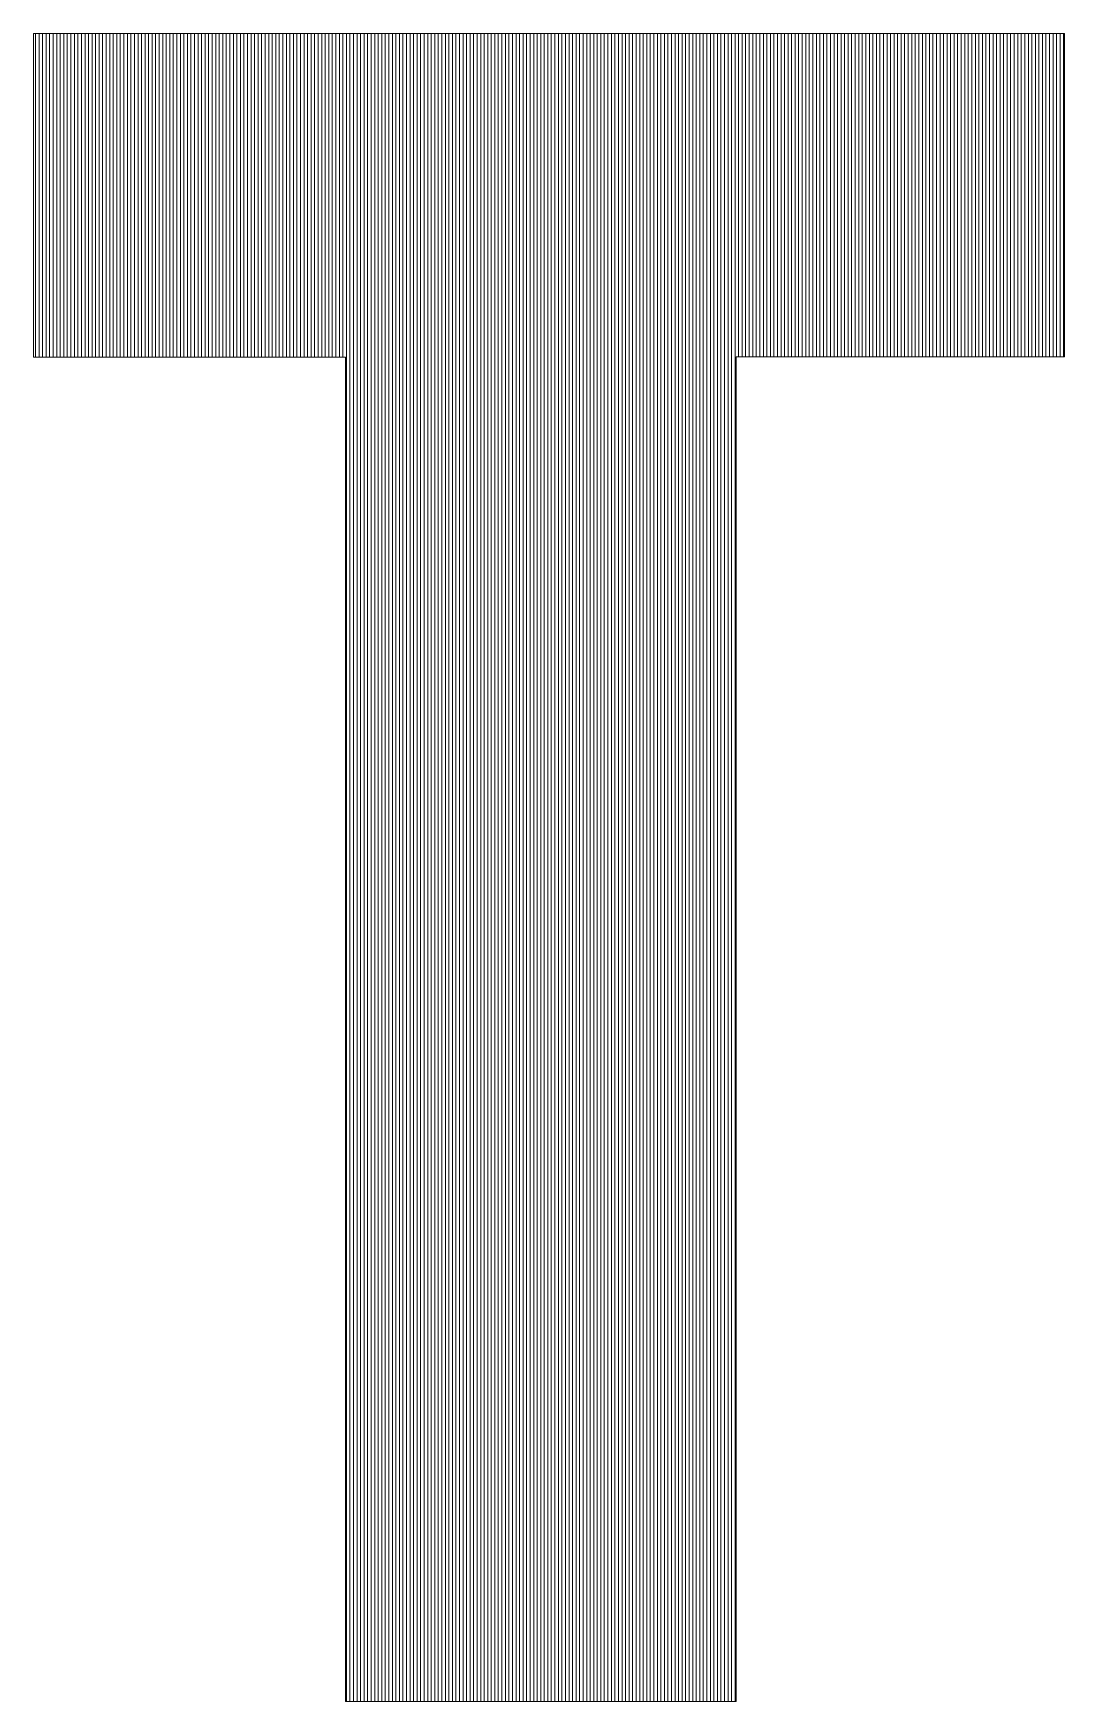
# Model space of a CAD drawing. Header units: millimetres. Extents: x 2 to 846, y 5 to 599.
# Drawn here: x 729.156 to 730.687, y 67.164 to 69.642 of the extents above; entities that cross this region are included whole.
import ezdxf

# ---------------------------------------------------------------- set-up
doc = ezdxf.new("R2010")
doc.units = ezdxf.units.MM
doc.linetypes.add('XKITLINE00', pattern=[0])
doc.layers.add('Outro tipo de objeto', color=7, linetype='Continuous', lineweight=0)

msp = doc.modelspace()

# ---------------------------------------------------------------- linework, layer by layer
at = {"layer": 'Outro tipo de objeto', "color": 7, "linetype": 'XKITLINE00', "lineweight": 0}
for p, q in [((729.1559, 69.1614), (729.1559, 69.6421)), ((729.1561, 69.642), (730.6874, 69.642)), ((729.1591, 69.1614), (729.1591, 69.642)), ((729.1643, 69.1614), (729.1643, 69.642)), ((729.1696, 69.1614), (729.1696, 69.642)), ((729.1748, 69.1614), (729.1748, 69.642)), ((729.1801, 69.1614), (729.1801, 69.642)), ((729.1853, 69.1614), (729.1853, 69.642)), ((729.1906, 69.1614), (729.1906, 69.642)), ((729.1958, 69.1614), (729.1958, 69.642)), ((729.2011, 69.1614), (729.2011, 69.642)), ((729.2063, 69.1614), (729.2063, 69.642)), ((729.2116, 69.1614), (729.2116, 69.642)), ((729.2168, 69.1614), (729.2168, 69.642)), ((729.2221, 69.1614), (729.2221, 69.642)), ((729.2273, 69.1614), (729.2273, 69.642)), ((729.2326, 69.1614), (729.2326, 69.642)), ((729.2378, 69.1614), (729.2378, 69.642)), ((729.243, 69.1614), (729.243, 69.642)), ((729.2483, 69.1614), (729.2483, 69.642)), ((729.2535, 69.1614), (729.2535, 69.642)), ((729.2588, 69.1614), (729.2588, 69.642)), ((729.264, 69.1614), (729.264, 69.642)), ((729.2693, 69.1614), (729.2693, 69.642)), ((729.2745, 69.1614), (729.2745, 69.642)), ((729.2798, 69.1614), (729.2798, 69.642)), ((729.2798, 69.1614), (729.2798, 69.642)), ((729.285, 69.1614), (729.285, 69.642)), ((729.2903, 69.1614), (729.2903, 69.642)), ((729.2955, 69.1614), (729.2955, 69.642)), ((729.3008, 69.1614), (729.3008, 69.642)), ((729.306, 69.1614), (729.306, 69.642)), ((729.3113, 69.1614), (729.3113, 69.642)), ((729.3165, 69.1614), (729.3165, 69.642)), ((729.3217, 69.1614), (729.3217, 69.642)), ((729.327, 69.1614), (729.327, 69.642)), ((729.3322, 69.1614), (729.3322, 69.642)), ((729.3375, 69.1614), (729.3375, 69.642)), ((729.3427, 69.1614), (729.3427, 69.642)), ((729.348, 69.1614), (729.348, 69.642)), ((729.3532, 69.1614), (729.3532, 69.642)), ((729.3585, 69.1614), (729.3585, 69.642)), ((729.3637, 69.1614), (729.3637, 69.642)), ((729.369, 69.1614), (729.369, 69.642)), ((729.3742, 69.1614), (729.3742, 69.642)), ((729.3795, 69.1614), (729.3795, 69.642)), ((729.3847, 69.1614), (729.3847, 69.642)), ((729.39, 69.1614), (729.39, 69.642)), ((729.3952, 69.1614), (729.3952, 69.642)), ((729.4005, 69.1614), (729.4005, 69.642)), ((729.4057, 69.1614), (729.4057, 69.642)), ((729.4109, 69.1614), (729.4109, 69.642)), ((729.4162, 69.1614), (729.4162, 69.642)), ((729.4214, 69.1614), (729.4214, 69.642)), ((729.4267, 69.1614), (729.4267, 69.642)), ((729.4319, 69.1614), (729.4319, 69.642)), ((729.4372, 69.1614), (729.4372, 69.642)), ((729.4424, 69.1614), (729.4424, 69.642)), ((729.4477, 69.1614), (729.4477, 69.642)), ((729.4529, 69.1614), (729.4529, 69.642)), ((729.4582, 69.1614), (729.4582, 69.642)), ((729.4634, 69.1614), (729.4634, 69.642)), ((729.4687, 69.1614), (729.4687, 69.642)), ((729.4739, 69.1614), (729.4739, 69.642)), ((729.4792, 69.1614), (729.4792, 69.642)), ((729.4844, 69.1614), (729.4844, 69.642)), ((729.4896, 69.1614), (729.4896, 69.642)), ((729.4949, 69.1614), (729.4949, 69.642)), ((729.5001, 69.1614), (729.5001, 69.642)), ((729.5054, 69.1614), (729.5054, 69.642)), ((729.5106, 69.1614), (729.5106, 69.642)), ((729.5159, 69.1614), (729.5159, 69.642)), ((729.5211, 69.1614), (729.5211, 69.642)), ((729.5264, 69.1614), (729.5264, 69.642)), ((729.5316, 69.1614), (729.5316, 69.642)), ((729.5369, 69.1614), (729.5369, 69.642)), ((729.5421, 69.1614), (729.5421, 69.642)), ((729.5474, 69.1614), (729.5474, 69.642)), ((729.5526, 69.1614), (729.5526, 69.642)), ((729.5579, 69.1614), (729.5579, 69.642)), ((729.5631, 69.1614), (729.5631, 69.642)), ((729.5684, 69.1614), (729.5684, 69.642)), ((729.5736, 69.1614), (729.5736, 69.642)), ((729.5788, 69.1614), (729.5788, 69.642)), ((729.5841, 69.1614), (729.5841, 69.642)), ((729.5893, 69.1614), (729.5893, 69.642)), ((729.5946, 69.1614), (729.5946, 69.642)), ((729.5998, 69.1614), (729.5998, 69.642)), ((729.6051, 69.1614), (729.6051, 69.642)), ((729.6103, 69.1614), (729.6103, 69.642)), ((729.6156, 69.1614), (729.6156, 69.642)), ((729.6208, 67.1642), (729.6208, 69.642)), ((729.6261, 67.1642), (729.6261, 69.642)), ((729.6313, 67.1642), (729.6313, 69.642)), ((729.6366, 67.1642), (729.6366, 69.642)), ((729.6418, 67.1642), (729.6418, 69.642)), ((729.6471, 67.1642), (729.6471, 69.642)), ((729.6523, 67.1642), (729.6523, 69.642)), ((729.6576, 67.1642), (729.6576, 69.642)), ((729.6628, 67.1642), (729.6628, 69.642)), ((729.668, 67.1642), (729.668, 69.642)), ((729.6733, 67.1642), (729.6733, 69.642)), ((729.6785, 67.1642), (729.6785, 69.642)), ((729.6838, 67.1642), (729.6838, 69.642)), ((729.689, 67.1642), (729.689, 69.642)), ((729.6943, 67.1642), (729.6943, 69.642)), ((729.6995, 67.1642), (729.6995, 69.642)), ((729.7048, 67.1642), (729.7048, 69.642)), ((729.71, 67.1642), (729.71, 69.642)), ((729.7153, 67.1642), (729.7153, 69.642)), ((729.7205, 67.1642), (729.7205, 69.642)), ((729.7258, 67.1642), (729.7258, 69.642)), ((729.731, 67.1642), (729.731, 69.642)), ((729.7363, 67.1642), (729.7363, 69.642)), ((729.7415, 67.1642), (729.7415, 69.642)), ((729.7467, 67.1642), (729.7467, 69.642)), ((729.752, 67.1642), (729.752, 69.642)), ((729.7572, 67.1642), (729.7572, 69.642)), ((729.7625, 67.1642), (729.7625, 69.642)), ((729.7677, 67.1642), (729.7677, 69.642)), ((729.773, 67.1642), (729.773, 69.642)), ((729.7782, 67.1642), (729.7782, 69.642)), ((729.7835, 67.1642), (729.7835, 69.642)), ((729.7887, 67.1642), (729.7887, 69.642)), ((729.794, 67.1642), (729.794, 69.642)), ((729.7992, 67.1642), (729.7992, 69.642)), ((729.8045, 67.1642), (729.8045, 69.642)), ((729.8097, 67.1642), (729.8097, 69.642)), ((729.815, 67.1642), (729.815, 69.642)), ((729.8202, 67.1642), (729.8202, 69.642)), ((729.8255, 67.1642), (729.8255, 69.642)), ((729.8307, 67.1642), (729.8307, 69.642)), ((729.8359, 67.1642), (729.8359, 69.642)), ((729.8412, 67.1642), (729.8412, 69.642)), ((729.8464, 67.1642), (729.8464, 69.642)), ((729.8517, 67.1642), (729.8517, 69.642)), ((729.8569, 67.1642), (729.8569, 69.642)), ((729.8622, 67.1642), (729.8622, 69.642)), ((729.8674, 67.1642), (729.8674, 69.642)), ((729.8727, 67.1642), (729.8727, 69.642)), ((729.8779, 67.1642), (729.8779, 69.642)), ((729.8832, 67.1642), (729.8832, 69.642)), ((729.8884, 67.1642), (729.8884, 69.642)), ((729.8937, 67.1642), (729.8937, 69.642)), ((729.8989, 67.1642), (729.8989, 69.642)), ((729.9042, 67.1642), (729.9042, 69.642)), ((729.9094, 67.1642), (729.9094, 69.642)), ((729.9146, 67.1642), (729.9146, 69.642)), ((729.9199, 67.1642), (729.9199, 69.642)), ((729.9251, 67.1642), (729.9251, 69.642)), ((729.9304, 67.1642), (729.9304, 69.642)), ((729.9356, 67.1642), (729.9356, 69.642)), ((729.9409, 67.1642), (729.9409, 69.642)), ((729.9461, 67.1642), (729.9461, 69.642)), ((729.9514, 67.1642), (729.9514, 69.642)), ((729.9566, 67.1642), (729.9566, 69.642)), ((729.9619, 67.1642), (729.9619, 69.642)), ((729.9671, 67.1642), (729.9671, 69.642)), ((729.9724, 67.1642), (729.9724, 69.642)), ((729.9776, 67.1642), (729.9776, 69.642)), ((729.9829, 67.1642), (729.9829, 69.642)), ((729.9881, 67.1642), (729.9881, 69.642)), ((729.9934, 67.1642), (729.9934, 69.642)), ((729.9986, 67.1642), (729.9986, 69.642)), ((730.0038, 67.1642), (730.0038, 69.642)), ((730.0091, 67.1642), (730.0091, 69.642)), ((730.0143, 67.1642), (730.0143, 69.642)), ((730.0196, 67.1642), (730.0196, 69.642)), ((730.0248, 67.1642), (730.0248, 69.642)), ((730.0301, 67.1642), (730.0301, 69.642)), ((730.0353, 67.1642), (730.0353, 69.642)), ((730.0406, 67.1642), (730.0406, 69.642)), ((730.0458, 67.1642), (730.0458, 69.642)), ((730.0511, 67.1642), (730.0511, 69.642)), ((730.0563, 67.1642), (730.0563, 69.642)), ((730.0616, 67.1642), (730.0616, 69.642)), ((730.0668, 67.1642), (730.0668, 69.642)), ((730.0721, 67.1642), (730.0721, 69.642)), ((730.0773, 67.1642), (730.0773, 69.642)), ((730.0826, 67.1642), (730.0826, 69.642)), ((730.0878, 67.1642), (730.0878, 69.642)), ((730.093, 67.1642), (730.093, 69.642)), ((730.0983, 67.1642), (730.0983, 69.642)), ((730.1035, 67.1642), (730.1035, 69.642)), ((730.1088, 67.1642), (730.1088, 69.642)), ((730.114, 67.1642), (730.114, 69.642)), ((730.1193, 67.1642), (730.1193, 69.642)), ((730.1245, 67.1642), (730.1245, 69.642)), ((730.1298, 67.1642), (730.1298, 69.642)), ((730.135, 67.1642), (730.135, 69.642)), ((730.1403, 67.1642), (730.1403, 69.642)), ((730.1455, 67.1642), (730.1455, 69.642)), ((730.1508, 67.1642), (730.1508, 69.642)), ((730.156, 67.1642), (730.156, 69.642)), ((730.1613, 67.1642), (730.1613, 69.642)), ((730.1665, 67.1642), (730.1665, 69.642)), ((730.1717, 67.1642), (730.1717, 69.642)), ((730.177, 67.1642), (730.177, 69.642)), ((730.1822, 67.1642), (730.1822, 69.642)), ((730.1875, 67.1642), (730.1875, 69.642)), ((730.1927, 67.1642), (730.1927, 69.642)), ((730.198, 67.1642), (730.198, 69.642)), ((730.2032, 69.1615), (730.2032, 69.642)), ((730.2085, 69.1615), (730.2085, 69.642)), ((730.2137, 69.1615), (730.2137, 69.642)), ((730.219, 69.1615), (730.219, 69.642)), ((730.2242, 69.1615), (730.2242, 69.642)), ((730.2295, 69.1615), (730.2295, 69.642)), ((730.2347, 69.1615), (730.2347, 69.642)), ((730.24, 69.1615), (730.24, 69.642)), ((730.2452, 69.1615), (730.2452, 69.642)), ((730.2505, 69.1615), (730.2505, 69.642)), ((730.2557, 69.1615), (730.2557, 69.642)), ((730.2609, 69.1615), (730.2609, 69.642)), ((730.2662, 69.1615), (730.2662, 69.642)), ((730.2714, 69.1615), (730.2714, 69.642)), ((730.2767, 69.1615), (730.2767, 69.642)), ((730.2819, 69.1615), (730.2819, 69.642)), ((730.2872, 69.1615), (730.2872, 69.642)), ((730.2924, 69.1615), (730.2924, 69.642)), ((730.2977, 69.1615), (730.2977, 69.642)), ((730.3029, 69.1615), (730.3029, 69.642)), ((730.3082, 69.1615), (730.3082, 69.642)), ((730.3134, 69.1615), (730.3134, 69.642)), ((730.3187, 69.1615), (730.3187, 69.642)), ((730.3239, 69.1615), (730.3239, 69.642)), ((730.3292, 69.1615), (730.3292, 69.642)), ((730.3344, 69.1615), (730.3344, 69.642)), ((730.3396, 69.1615), (730.3396, 69.642)), ((730.3449, 69.1615), (730.3449, 69.642)), ((730.3501, 69.1615), (730.3501, 69.642)), ((730.3554, 69.1615), (730.3554, 69.642)), ((730.3606, 69.1615), (730.3606, 69.642)), ((730.3659, 69.1615), (730.3659, 69.642)), ((730.3711, 69.1615), (730.3711, 69.642)), ((730.3764, 69.1615), (730.3764, 69.642)), ((730.3816, 69.1615), (730.3816, 69.642)), ((730.3869, 69.1615), (730.3869, 69.642)), ((730.3921, 69.1615), (730.3921, 69.642)), ((730.3974, 69.1615), (730.3974, 69.642)), ((730.4026, 69.1615), (730.4026, 69.642)), ((730.4079, 69.1615), (730.4079, 69.642)), ((730.4131, 69.1615), (730.4131, 69.642)), ((730.4184, 69.1615), (730.4184, 69.642)), ((730.4236, 69.1615), (730.4236, 69.642)), ((730.4288, 69.1615), (730.4288, 69.642)), ((730.4341, 69.1615), (730.4341, 69.642)), ((730.4393, 69.1615), (730.4393, 69.642)), ((730.4446, 69.1615), (730.4446, 69.642)), ((730.4498, 69.1615), (730.4498, 69.642)), ((730.4551, 69.1615), (730.4551, 69.642)), ((730.4603, 69.1615), (730.4603, 69.642)), ((730.4656, 69.1615), (730.4656, 69.642)), ((730.4708, 69.1615), (730.4708, 69.642)), ((730.4761, 69.1615), (730.4761, 69.642)), ((730.4813, 69.1615), (730.4813, 69.642)), ((730.4866, 69.1615), (730.4866, 69.642)), ((730.4918, 69.1615), (730.4918, 69.642)), ((730.4971, 69.1615), (730.4971, 69.642)), ((730.5023, 69.1615), (730.5023, 69.642)), ((730.5076, 69.1615), (730.5076, 69.642)), ((730.5128, 69.1615), (730.5128, 69.642)), ((730.518, 69.1615), (730.518, 69.642)), ((730.5233, 69.1615), (730.5233, 69.642)), ((730.5285, 69.1615), (730.5285, 69.642)), ((730.5338, 69.1615), (730.5338, 69.642)), ((730.539, 69.1615), (730.539, 69.642)), ((730.5443, 69.1615), (730.5443, 69.642)), ((730.5495, 69.1615), (730.5495, 69.642)), ((730.5548, 69.1615), (730.5548, 69.642)), ((730.56, 69.1615), (730.56, 69.642)), ((730.5653, 69.1615), (730.5653, 69.642)), ((730.5705, 69.1615), (730.5705, 69.642)), ((730.5758, 69.1615), (730.5758, 69.642)), ((730.581, 69.1615), (730.581, 69.642)), ((730.5863, 69.1615), (730.5863, 69.642)), ((730.5915, 69.1615), (730.5915, 69.642)), ((730.5967, 69.1615), (730.5967, 69.642)), ((730.602, 69.1615), (730.602, 69.642)), ((730.6072, 69.1615), (730.6072, 69.642)), ((730.6125, 69.1615), (730.6125, 69.642)), ((730.6177, 69.1615), (730.6177, 69.642)), ((730.623, 69.1615), (730.623, 69.642)), ((730.6282, 69.1615), (730.6282, 69.642)), ((730.6335, 69.1615), (730.6335, 69.642)), ((730.6387, 69.1615), (730.6387, 69.642)), ((730.644, 69.1615), (730.644, 69.642)), ((730.6492, 69.1615), (730.6492, 69.642)), ((730.6545, 69.1615), (730.6545, 69.642)), ((730.6597, 69.1615), (730.6597, 69.642)), ((730.665, 69.1615), (730.665, 69.642)), ((730.6702, 69.1615), (730.6702, 69.642)), ((730.6755, 69.1615), (730.6755, 69.642)), ((730.6807, 69.1615), (730.6807, 69.642)), ((730.6859, 69.1615), (730.6859, 69.642)), ((730.6874, 69.642), (730.6874, 69.1615)), ((729.6194, 69.1614), (729.1559, 69.1614)), ((729.6194, 67.1642), (729.6194, 69.1614)), ((730.6874, 69.1615), (730.1994, 69.1615)), ((730.1994, 69.1615), (730.1994, 67.1642)), ((730.1994, 67.1642), (729.6194, 67.1642))]:
    msp.add_line(p, q, dxfattribs=at)

doc.saveas('drawing.dxf')
